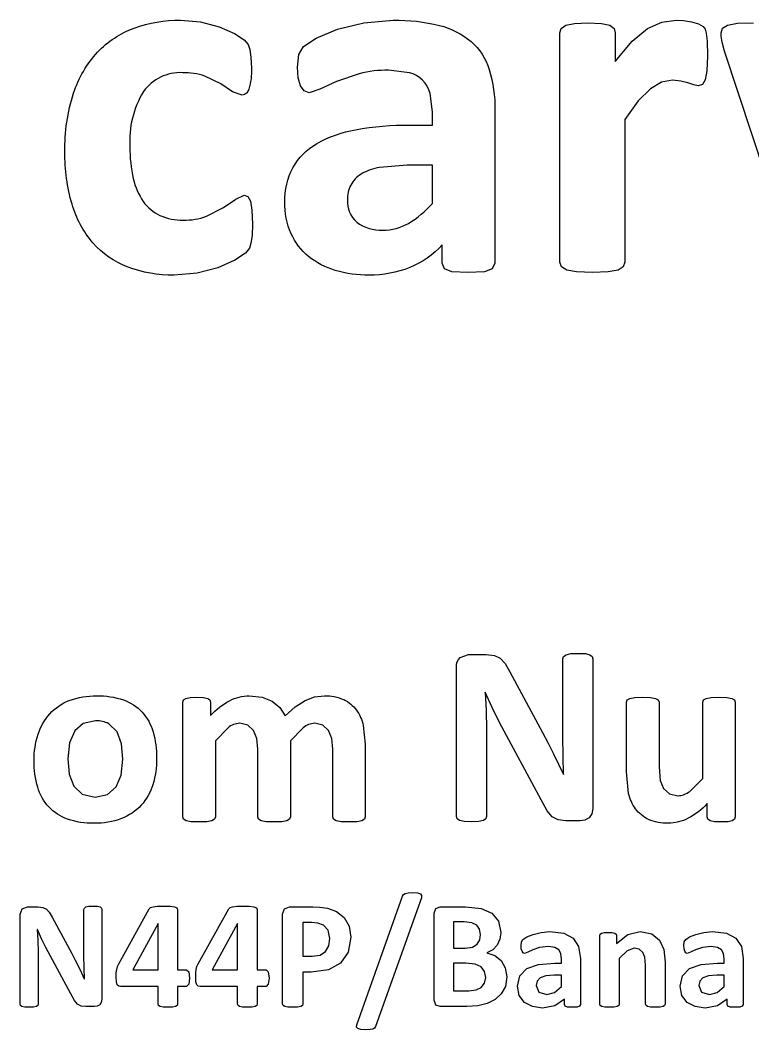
# Model space of a CAD drawing. Header units: millimetres. Extents: x 2 to 270, y 1 to 341.
# Drawn here: x 179.6 to 201.15, y 10.89 to 40.6 of the extents above; entities that cross this region are included whole.
import ezdxf

# ---------------------------------------------------------------- set-up
doc = ezdxf.new("R2010")
doc.units = ezdxf.units.MM
doc.header["$MEASUREMENT"] = 0
doc.layers.add('Predefinito', color=18, linetype='Continuous', true_color=0x000000)

msp = doc.modelspace()

# ---------------------------------------------------------------- linework, layer by layer
at = {"layer": 'Predefinito', "color": 1, "true_color": 0xff0000}
for points in [[(186.43, 34.595), (186.419, 34.263), (186.388, 34.038), (186.343, 33.89), (186.226, 33.746), (185.916, 33.536), (185.416, 33.314), (184.807, 33.157), (184.13, 33.097, -0.095063), (182.75, 33.336, -0.120735), (181.74, 34.042, -0.105857), (181.124, 35.181, -0.074962), (180.916, 36.719, -0.083368), (181.169, 38.45, -0.107312), (181.876, 39.656, -0.115527), (182.95, 40.365, -0.090029), (184.312, 40.597), (184.905, 40.545), (185.45, 40.406), (185.904, 40.207), (186.187, 40.016), (186.305, 39.878), (186.357, 39.731), (186.388, 39.507), (186.399, 39.186, -0.09037), (186.323, 38.569, -0.313459), (186.124, 38.391), (185.848, 38.494), (185.504, 38.722), (185.03, 38.95, 0.089169), (184.373, 39.053, 0.256367), (183.225, 38.498, 0.154105), (182.827, 36.869, 0.059875), (182.927, 35.935, 0.095863), (183.221, 35.259, 0.131388), (183.711, 34.851, 0.109368), (184.396, 34.715, 0.094236), (185.08, 34.828), (185.581, 35.082), (185.94, 35.336), (186.186, 35.45), (186.3, 35.412), (186.373, 35.271), (186.415, 35.007), (186.43, 34.595)], [(193.563, 33.449), (193.488, 33.283), (193.254, 33.197), (192.781, 33.17), (192.294, 33.197), (192.078, 33.284), (192.015, 33.449), (192.015, 33.984, -0.107673), (191.058, 33.318, -0.098537), (189.864, 33.097, -0.073732), (188.869, 33.234, -0.099039), (188.084, 33.643, -0.116126), (187.569, 34.315, -0.108047), (187.386, 35.251, -0.126937), (187.619, 36.257, -0.134843), (188.314, 36.962, -0.087392), (189.464, 37.375, -0.047599), (191.06, 37.509), (191.724, 37.509), (191.724, 37.904), (191.66, 38.442, 0.270729), (191.047, 39.053), (190.432, 39.126, 0.066157), (189.571, 39.024), (188.902, 38.795), (188.416, 38.567), (188.099, 38.465), (187.949, 38.517), (187.842, 38.666), (187.777, 38.905), (187.754, 39.218), (187.792, 39.585), (187.936, 39.827), (188.308, 40.073), (188.929, 40.329), (189.706, 40.522), (190.574, 40.597, -0.065687), (191.936, 40.443, -0.11469), (192.865, 39.97, -0.135697), (193.396, 39.148, -0.079607), (193.563, 37.953), (193.563, 33.449)], [(191.724, 36.332), (190.979, 36.332), (190.172, 36.266, 0.091586), (189.628, 36.066, 0.135055), (189.322, 35.743, 0.120439), (189.224, 35.31, 0.228547), (189.5, 34.658, 0.182163), (190.265, 34.42, 0.134289), (191.022, 34.62, 0.074263), (191.724, 35.206), (191.724, 36.332)]]:
    msp.add_lwpolyline(points, format="xyb", dxfattribs=at)
for points in [[(199.813, 39.55), (199.798, 39.109), (199.752, 38.839), (199.673, 38.704), (199.548, 38.667), (199.412, 38.693), (199.242, 38.75), (199.034, 38.806), (198.784, 38.832), (198.467, 38.77), (198.139, 38.575), (197.783, 38.222), (197.386, 37.679), (197.386, 33.473), (197.341, 33.341), (197.185, 33.246), (196.893, 33.189), (196.43, 33.17), (195.968, 33.189), (195.675, 33.246), (195.52, 33.341), (195.474, 33.473), (195.474, 40.221), (195.512, 40.353), (195.649, 40.448), (195.904, 40.504), (196.294, 40.523), (196.696, 40.504), (196.943, 40.448), (197.068, 40.353), (197.106, 40.221), (197.106, 39.381), (197.604, 39.978), (198.051, 40.351), (198.474, 40.543), (198.898, 40.597), (199.11, 40.585), (199.344, 40.548), (199.555, 40.488), (199.688, 40.417), (199.749, 40.335), (199.783, 40.212), (199.805, 39.976), (199.813, 39.55)], [(202.334, 33.579), (200.322, 39.684), (200.251, 39.956), (200.221, 40.131), (200.217, 40.228), (200.259, 40.361), (200.407, 40.456), (200.7, 40.508), (201.168, 40.523)]]:
    msp.add_lwpolyline(points, dxfattribs=at)
at = {"layer": 'Predefinito'}
for points in [[(196.443, 17.396), (196.413, 17.24), (196.333, 17.127), (196.213, 17.061), (196.073, 17.04), (195.654, 17.04), (195.428, 17.065), (195.252, 17.157), (195.097, 17.336), (194.927, 17.657), (193.697, 19.931), (193.48, 20.369), (193.281, 20.826), (193.274, 20.826), (193.306, 20.284), (193.318, 19.726), (193.318, 17.165), (193.298, 17.097), (193.227, 17.046), (193.091, 17.014), (192.871, 17.003), (192.655, 17.014), (192.521, 17.046), (192.454, 17.098), (192.436, 17.166), (192.436, 21.573, -0.223544), (192.538, 21.84), (192.788, 21.929), (193.311, 21.929), (193.548, 21.905), (193.721, 21.823), (193.863, 21.666), (194.002, 21.421), (194.965, 19.639), (195.131, 19.321), (195.29, 19.008), (195.438, 18.701), (195.58, 18.4), (195.584, 18.4), (195.567, 18.953), (195.561, 19.503), (195.561, 21.803), (195.583, 21.871), (195.658, 21.924), (195.795, 21.957), (196.015, 21.966), (196.227, 21.957), (196.359, 21.924), (196.424, 21.871), (196.443, 21.803), (196.443, 17.396)], [(183.612, 18.874, -0.078432), (183.499, 18.099, -0.107439), (183.156, 17.495, -0.115893), (182.58, 17.104, -0.094907), (181.769, 16.966, -0.088696), (180.989, 17.089, -0.118594), (180.439, 17.447, -0.114452), (180.115, 18.025, -0.074515), (180.009, 18.808, -0.079164), (180.124, 19.585, -0.107882), (180.469, 20.189, -0.114167), (181.044, 20.578, -0.09538), (181.852, 20.716, -0.087454), (182.636, 20.595, -0.12067), (183.185, 20.239, -0.113555), (183.507, 19.661, -0.074461), (183.612, 18.874)], [(189.752, 17.153), (189.729, 17.087), (189.653, 17.04), (189.508, 17.012), (189.276, 17.003), (189.04, 17.012), (188.893, 17.04), (188.817, 17.088), (188.796, 17.154), (188.796, 19.149), (188.764, 19.459), (188.667, 19.698), (188.501, 19.853), (188.263, 19.907, 0.16721), (187.921, 19.775), (187.546, 19.39), (187.546, 17.154), (187.523, 17.088), (187.445, 17.04), (187.299, 17.012), (187.07, 17.003), (186.838, 17.012), (186.691, 17.04), (186.613, 17.088), (186.59, 17.154), (186.59, 19.149), (186.558, 19.459), (186.462, 19.698), (186.297, 19.853), (186.059, 19.907, 0.167172), (185.713, 19.775), (185.34, 19.39), (185.34, 17.154), (185.318, 17.088), (185.24, 17.04), (185.093, 17.012), (184.862, 17.003), (184.631, 17.012), (184.485, 17.041), (184.407, 17.088), (184.384, 17.154), (184.384, 20.528), (184.403, 20.594), (184.472, 20.641), (184.599, 20.67), (184.794, 20.679), (184.995, 20.67), (185.118, 20.641), (185.181, 20.594), (185.2, 20.528), (185.2, 20.138, -0.080326), (185.758, 20.572, -0.122125), (186.339, 20.716), (186.713, 20.674), (187.01, 20.555), (187.235, 20.369), (187.394, 20.127), (187.691, 20.394), (187.978, 20.577), (188.261, 20.682), (188.55, 20.716, -0.113999), (189.117, 20.603, -0.12329), (189.489, 20.298, -0.101775), (189.691, 19.845), (189.752, 19.297), (189.752, 17.153)], [(200.634, 17.154), (200.615, 17.088), (200.548, 17.041), (200.422, 17.012), (200.225, 17.003), (200.021, 17.012), (199.896, 17.041), (199.832, 17.088), (199.812, 17.154), (199.812, 17.544, -0.085053), (199.25, 17.111, -0.119044), (198.658, 16.966, -0.1125), (198.081, 17.079, -0.123986), (197.703, 17.387, -0.101008), (197.498, 17.839), (197.436, 18.479), (197.436, 20.529), (197.457, 20.595), (197.533, 20.642), (197.681, 20.67), (197.912, 20.679), (198.144, 20.67), (198.291, 20.642), (198.369, 20.595), (198.392, 20.528), (198.392, 18.627), (198.425, 18.224), (198.526, 17.984), (198.699, 17.829), (198.943, 17.775, 0.161612), (199.298, 17.905), (199.678, 18.285), (199.678, 20.528), (199.699, 20.594), (199.776, 20.641), (199.923, 20.67), (200.156, 20.679), (200.39, 20.67), (200.535, 20.641), (200.611, 20.594), (200.634, 20.528), (200.634, 17.154)], [(182.62, 18.852), (182.581, 19.301), (182.45, 19.659), (182.204, 19.896, 0.127293), (181.818, 19.981), (181.456, 19.905), (181.202, 19.683), (181.052, 19.331), (181.002, 18.863), (181.042, 18.413), (181.173, 18.056), (181.419, 17.821), (181.803, 17.738), (182.169, 17.814), (182.424, 18.034), (182.572, 18.384), (182.62, 18.852)]]:
    msp.add_lwpolyline(points, format="xyb", dxfattribs=at)
for points in [[(190.055, 10.987), (190.025, 10.94), (189.975, 10.91), (189.893, 10.893), (189.77, 10.888), (189.619, 10.897), (189.529, 10.924), (189.494, 10.97), (189.503, 11.037), (190.849, 14.823), (190.876, 14.872), (190.926, 14.902), (191.009, 14.919), (191.133, 14.925), (191.286, 14.916), (191.373, 14.889), (191.407, 14.842), (191.4, 14.776), (190.055, 10.987)], [(182.003, 11.785), (181.985, 11.692), (181.937, 11.624), (181.865, 11.584), (181.781, 11.572), (181.53, 11.572), (181.394, 11.587), (181.289, 11.642), (181.195, 11.75), (181.093, 11.942), (180.356, 13.307), (180.225, 13.569), (180.106, 13.844), (180.102, 13.844), (180.121, 13.518), (180.128, 13.183), (180.128, 11.647), (180.116, 11.606), (180.074, 11.576), (179.992, 11.556), (179.86, 11.55), (179.731, 11.556), (179.65, 11.576), (179.61, 11.606), (179.599, 11.647), (179.599, 14.292), (179.66, 14.452), (179.81, 14.505), (180.124, 14.505), (180.266, 14.491), (180.37, 14.442), (180.455, 14.347), (180.539, 14.2), (181.117, 13.131), (181.216, 12.94), (181.311, 12.753), (181.401, 12.569), (181.485, 12.388), (181.488, 12.388), (181.477, 12.72), (181.474, 13.05), (181.474, 14.43), (181.487, 14.471), (181.532, 14.502), (181.615, 14.522), (181.747, 14.527), (181.874, 14.522), (181.953, 14.502), (181.992, 14.471), (182.003, 14.43), (182.003, 11.785)], [(184.584, 12.407), (184.56, 12.228), (184.495, 12.167), (184.231, 12.167), (184.231, 11.64), (184.218, 11.6), (184.17, 11.572), (184.082, 11.555), (183.941, 11.55), (183.804, 11.555), (183.716, 11.572), (183.67, 11.6), (183.658, 11.64), (183.658, 12.167), (182.552, 12.167), (182.496, 12.175), (182.455, 12.212), (182.43, 12.295), (182.422, 12.438), (182.426, 12.566), (182.437, 12.663), (182.459, 12.746), (182.496, 12.829), (183.395, 14.447), (183.434, 14.483), (183.509, 14.508), (183.631, 14.523), (183.809, 14.527), (184.007, 14.522), (184.137, 14.504), (184.209, 14.473), (184.231, 14.429), (184.231, 12.652), (184.495, 12.652), (184.558, 12.596), (184.584, 12.407)], [(186.922, 12.407), (186.898, 12.228), (186.833, 12.167), (186.57, 12.167), (186.57, 11.64), (186.556, 11.6), (186.508, 11.572), (186.42, 11.555), (186.279, 11.55), (186.142, 11.555), (186.054, 11.572), (186.008, 11.6), (185.996, 11.64), (185.996, 12.167), (184.89, 12.167), (184.834, 12.175), (184.793, 12.212), (184.768, 12.295), (184.761, 12.438), (184.764, 12.566), (184.775, 12.663), (184.798, 12.746), (184.834, 12.829), (185.734, 14.447), (185.772, 14.483), (185.847, 14.508), (185.969, 14.523), (186.148, 14.527), (186.345, 14.522), (186.475, 14.504), (186.547, 14.473), (186.57, 14.429), (186.57, 12.652), (186.833, 12.652), (186.896, 12.596), (186.922, 12.407)], [(189.327, 13.613), (189.25, 13.174), (189.025, 12.853), (188.664, 12.654), (188.16, 12.586), (187.915, 12.586), (187.915, 11.645), (187.9, 11.604), (187.852, 11.575), (187.761, 11.556), (187.616, 11.55), (187.472, 11.556), (187.381, 11.575), (187.333, 11.604), (187.32, 11.645), (187.32, 14.292), (187.375, 14.452), (187.521, 14.505), (188.212, 14.505), (188.41, 14.497), (188.636, 14.463), (188.902, 14.367), (189.132, 14.189), (189.277, 13.937), (189.327, 13.613)], [(193.915, 12.448), (193.872, 12.165), (193.752, 11.942), (193.569, 11.775), (193.335, 11.659), (193.062, 11.593), (192.739, 11.572), (191.954, 11.572), (191.827, 11.616), (191.775, 11.76), (191.775, 14.317), (191.827, 14.461), (191.954, 14.505), (192.695, 14.505), (193.155, 14.46), (193.473, 14.322), (193.67, 14.089), (193.739, 13.756), (193.711, 13.554), (193.631, 13.382), (193.502, 13.245), (193.328, 13.15), (193.56, 13.071), (193.745, 12.925), (193.869, 12.716), (193.915, 12.448)], [(183.658, 14.02), (183.653, 14.02), (182.908, 12.652), (183.658, 12.652), (183.658, 14.02)], [(185.996, 14.02), (185.992, 14.02), (185.246, 12.652), (185.996, 12.652), (185.996, 14.02)], [(188.709, 13.57), (188.654, 13.823), (188.52, 13.97), (188.352, 14.03), (188.171, 14.042), (187.915, 14.042), (187.915, 13.05), (188.184, 13.05), (188.425, 13.088), (188.584, 13.195), (188.677, 13.36), (188.709, 13.57)], [(193.143, 13.688), (193.115, 13.848), (193.031, 13.967), (192.889, 14.039), (192.661, 14.064), (192.349, 14.064), (192.349, 13.292), (192.693, 13.292), (192.906, 13.323), (193.039, 13.408), (193.117, 13.534), (193.143, 13.688)], [(196.077, 11.633), (196.054, 11.583), (195.984, 11.557), (195.843, 11.55), (195.696, 11.557), (195.632, 11.583), (195.613, 11.633), (195.613, 11.794), (195.326, 11.594), (194.967, 11.527), (194.669, 11.569), (194.433, 11.691), (194.279, 11.893), (194.224, 12.174), (194.294, 12.475), (194.502, 12.687), (194.847, 12.811), (195.326, 12.851), (195.525, 12.851), (195.525, 12.97), (195.506, 13.131), (195.442, 13.246), (195.322, 13.314), (195.138, 13.336), (194.879, 13.305), (194.679, 13.237), (194.533, 13.169), (194.438, 13.138), (194.393, 13.153), (194.361, 13.198), (194.341, 13.27), (194.334, 13.364), (194.346, 13.474), (194.389, 13.547), (194.5, 13.62), (194.687, 13.697), (194.92, 13.755), (195.18, 13.777), (195.589, 13.731), (195.868, 13.589), (196.027, 13.343), (196.077, 12.984), (196.077, 11.633)], [(198.57, 11.639), (198.556, 11.6), (198.51, 11.572), (198.422, 11.555), (198.284, 11.55), (198.143, 11.555), (198.055, 11.572), (198.01, 11.6), (197.996, 11.64), (197.996, 12.792), (197.975, 13.023), (197.914, 13.167), (197.811, 13.259), (197.664, 13.292), (197.45, 13.213), (197.224, 12.982), (197.224, 11.64), (197.21, 11.6), (197.164, 11.572), (197.076, 11.555), (196.937, 11.55), (196.798, 11.555), (196.711, 11.572), (196.664, 11.601), (196.65, 11.64), (196.65, 13.665), (196.662, 13.704), (196.703, 13.733), (196.779, 13.75), (196.896, 13.755), (197.017, 13.75), (197.091, 13.733), (197.128, 13.704), (197.14, 13.665), (197.14, 13.431), (197.478, 13.691), (197.836, 13.777), (198.18, 13.71), (198.407, 13.526), (198.531, 13.255), (198.57, 12.881), (198.57, 11.639)], [(200.864, 11.633), (200.841, 11.583), (200.771, 11.557), (200.629, 11.55), (200.483, 11.557), (200.418, 11.583), (200.399, 11.633), (200.399, 11.794), (200.112, 11.594), (199.754, 11.527), (199.456, 11.569), (199.22, 11.691), (199.066, 11.893), (199.011, 12.174), (199.081, 12.475), (199.289, 12.687), (199.634, 12.811), (200.113, 12.851), (200.312, 12.851), (200.312, 12.97), (200.293, 13.131), (200.228, 13.246), (200.109, 13.314), (199.924, 13.336), (199.666, 13.305), (199.465, 13.237), (199.32, 13.169), (199.224, 13.138), (199.179, 13.153), (199.147, 13.198), (199.128, 13.27), (199.121, 13.364), (199.132, 13.474), (199.176, 13.547), (199.287, 13.62), (199.474, 13.697), (199.707, 13.755), (199.967, 13.777), (200.376, 13.731), (200.654, 13.589), (200.814, 13.343), (200.864, 12.984), (200.864, 11.633)], [(193.297, 12.429), (193.262, 12.608), (193.16, 12.74), (192.987, 12.822), (192.713, 12.851), (192.349, 12.851), (192.349, 12.035), (192.793, 12.035), (193.009, 12.06), (193.161, 12.136), (193.261, 12.26), (193.297, 12.429)], [(195.525, 12.498), (195.302, 12.498), (195.06, 12.478), (194.897, 12.418), (194.805, 12.321), (194.775, 12.191), (194.858, 11.996), (195.088, 11.925), (195.315, 11.984), (195.525, 12.16), (195.525, 12.498)], [(200.312, 12.498), (200.088, 12.498), (199.846, 12.478), (199.683, 12.418), (199.591, 12.321), (199.562, 12.191), (199.645, 11.996), (199.874, 11.925), (200.101, 11.984), (200.312, 12.16), (200.312, 12.498)]]:
    msp.add_lwpolyline(points, dxfattribs=at)

doc.saveas('drawing.dxf')
